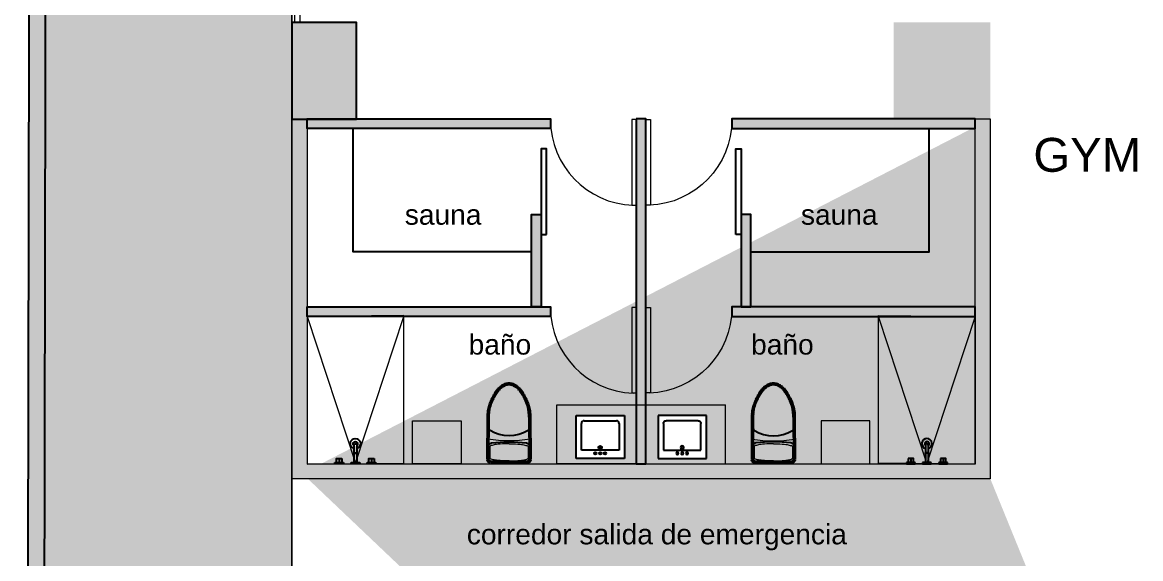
# Model space of a CAD drawing. Header units: metres. Extents: x -598 to 357, y -242 to 574.
# Drawn here: x -308.41 to -298, y 77.52 to 82.51 of the extents above; entities that cross this region are included whole.
import ezdxf

# ---------------------------------------------------------------- set-up
doc = ezdxf.new("R2010")
doc.units = ezdxf.units.M
doc.set_wipeout_variables(frame=1)
for name, color, linetype in [('000-GRADAS', 2, 'Continuous'), ('MINUSV', 7, 'Continuous'), ('Muebles fijos', 251, 'Continuous'), ('T-texto', 8, 'Continuous'), ('xref_Nivel TIPICO$0$C-cocinas', 1, 'Continuous'), ('xref_Nivel TIPICO$0$D-ducha mezcladora', 1, 'Continuous'), ('xref_Nivel TIPICO$0$H-hatch mamposteria', 8, 'Continuous'), ('xref_Nivel TIPICO$0$H-hatch tablayeso', 9, 'Continuous'), ('xref_Nivel TIPICO$0$M-muro tablayeso', 4, 'Continuous')]:
    doc.layers.add(name, color=color, linetype=linetype)
for name, color, linetype, lineweight in [('A-DOOR', 1, 'Continuous', 18), ('Muro Mamspoteria', 5, 'Continuous', 9), ('P-SANR-FIXT', 251, 'Continuous', 18), ('PARQUEOS', 252, 'Continuous', 0), ('xref_Nivel TIPICO$0$P-puerta', 1, 'Continuous', 18)]:
    doc.layers.add(name, color=color, linetype=linetype, lineweight=lineweight)
doc.styles.get("Standard").update_dxf_attribs({"font": 'arial.ttf'})

# ---------------------------------------------------------------- blocks, each defined once
blk = doc.blocks.new('Familia Puertas - P-7-13066183-AMUEBLADAS N8 _18_34')
at = {"layer": 'A-DOOR'}
for p, q in [((-0.449, 1), (-0.5, 1)), ((-0.5, 1), (-0.5, 0)), ((-0.449, 0), (-0.449, 1)), ((-0.5, 0), (-0.449, 0))]:
    blk.add_line(p, q, dxfattribs=at)
at = {"layer": 'A-DOOR', "color": 8, "true_color": 0x808080}
blk.add_arc((-0.497, 0.001), 1.002, 359.9645, 87.9854, dxfattribs=at)
blk = doc.blocks.new('columna')
at = {"true_color": 0x939598}
h = blk.add_hatch(color=252, dxfattribs=at)
h.dxf.hatch_style = 1
h.paths.add_polyline_path([(154.747, 259.896), (155.647, 259.896), (155.647, 259.296), (154.747, 259.296)])
at = {"color": 252, "true_color": 0x939598}
blk.add_lwpolyline([(154.747, 259.896), (155.647, 259.896), (155.647, 259.296), (154.747, 259.296), (154.747, 259.896)], dxfattribs=at)
blk = doc.blocks.new('*U304')
at = {"layer": 'xref_Nivel TIPICO$0$H-hatch tablayeso', "transparency": 33554559}
h = blk.add_hatch(color=256, dxfattribs=at)
h.dxf.hatch_style = 1
h.paths.add_polyline_path([(0, 90), (0, 0), (3210, 0), (3210, 90)])
at = {"layer": 'xref_Nivel TIPICO$0$M-muro tablayeso'}
blk.add_lwpolyline([(3210, 0), (0, 0), (0, 90), (3210, 90), (3210, 0)], dxfattribs=at)
blk = doc.blocks.new('*U305')
at = {"layer": 'xref_Nivel TIPICO$0$H-hatch tablayeso', "transparency": 33554559}
h = blk.add_hatch(color=256, dxfattribs=at)
h.dxf.hatch_style = 1
h.paths.add_polyline_path([(0, 90), (0, 0), (2265, 0), (2265, 90)])
at = {"layer": 'xref_Nivel TIPICO$0$M-muro tablayeso'}
blk.add_lwpolyline([(2265, 0), (0, 0), (0, 90), (2265, 90), (2265, 0)], dxfattribs=at)
blk = doc.blocks.new('L3')
blk.add_wipeout([(24.58, 24.077), (25.03, 24.077), (25.03, 23.677), (24.58, 23.677)]).dxf.layer = 'Muebles fijos'
at = {"layer": 'Muebles fijos'}
for p, q in [((24.58, 24.077), (25.03, 24.077)), ((24.58, 23.677), (24.58, 24.077)), ((24.655, 24.077), (24.955, 24.077)), ((25.03, 24.077), (25.03, 23.677)), ((24.58, 23.752), (24.58, 24.002)), ((24.63, 23.752), (24.63, 24.002)), ((24.63, 23.752), (24.63, 24.002)), ((24.655, 24.027), (24.955, 24.027)), ((24.655, 24.027), (24.955, 24.027)), ((24.98, 24.002), (24.98, 23.752)), ((24.98, 24.002), (24.98, 23.752)), ((25.03, 24.002), (25.03, 23.677)), ((24.98, 23.752), (24.63, 23.752)), ((24.98, 23.752), (24.883, 23.752)), ((25.03, 23.677), (24.58, 23.677)), ((25.03, 23.677), (24.58, 23.677))]:
    blk.add_line(p, q, dxfattribs=at)
for centre, radius in [((24.759, 23.725), 0.0111), ((24.805, 23.777), 0.0161), ((24.805, 23.777), 0.0111), ((24.805, 23.725), 0.0111), ((24.85, 23.725), 0.0111)]:
    blk.add_circle(centre, radius, dxfattribs=at)
for centre, start, end in [((24.655, 24.002), 90, 180), ((24.655, 24.002), 90, 180), ((24.955, 24.002), 0, 90), ((24.955, 24.002), 0, 90)]:
    blk.add_arc(centre, 0.025, start, end, dxfattribs=at)
blk = doc.blocks.new('Toilet_Oval_17859 - MO- Inodoro-439146-NIVEL TIPICO 5 - 7  - AMOBLADO')
at = {"layer": 'P-SANR-FIXT', "lineweight": 50}
for p, q in [((-0.196, 0.463), (-0.194, 0.062)), ((0.194, 0.062), (0.196, 0.463))]:
    blk.add_line(p, q, dxfattribs=at)
at = {"layer": 'P-SANR-FIXT'}
for p, q in [((-0.179, 0.345), (-0.179, 0.451)), ((0.179, 0.345), (0.179, 0.451))]:
    blk.add_line(p, q, dxfattribs=at)
at = {"layer": 'P-SANR-FIXT', "lineweight": 25}
for p, q in [((-0.189, 0.171), (-0.188, 0.093)), ((0.189, 0.171), (0.188, 0.093))]:
    blk.add_line(p, q, dxfattribs=at)
at = {"layer": 'P-SANR-FIXT', "lineweight": 50}
for centre, radius, start, end in [((-0.171, 0.463), 0.0254, 90, 180), ((0, -1.924), 2.418, 90, 94.0453), ((0, -1.924), 2.418, 85.9547, 90), ((0.171, 0.463), 0.0254, 360, 90)]:
    blk.add_arc(centre, radius, start, end, dxfattribs=at)
at = {"layer": 'P-SANR-FIXT', "lineweight": 25}
for centre, radius, start, end in [((-0.158, 0.348), 0.0381, 180, 262.1046), ((0.158, 0.348), 0.0381, 277.8954, 0), ((0, -0.09), 0.334, 58.0304, 121.9696), ((0, 1.487), 1.188, 262.1046, 277.8954), ((-0.163, 0.171), 0.0261, 122.4497, 180.2256), ((0.163, 0.171), 0.0261, 359.7744, 57.5503)]:
    blk.add_arc(centre, radius, start, end, dxfattribs=at)
at = {"layer": 'P-SANR-FIXT'}
blk.add_arc((0, -0.82), 1.112, 79.8479, 100.1521, dxfattribs=at)
for points in [[(0, 0.477), (-0.048, 0.477), (-0.104, 0.473), (-0.143, 0.468), (-0.165, 0.461), (-0.174, 0.458), (-0.179, 0.453), (-0.179, 0.451)], [(0, 0.477), (0.048, 0.477), (0.104, 0.473), (0.143, 0.468), (0.165, 0.461), (0.174, 0.458), (0.179, 0.453), (0.179, 0.451)], [(0, 0.318), (-0.048, 0.318), (-0.104, 0.323), (-0.143, 0.328), (-0.165, 0.335), (-0.174, 0.338), (-0.179, 0.343), (-0.179, 0.345)], [(0, 0.318), (0.048, 0.318), (0.104, 0.323), (0.143, 0.328), (0.165, 0.335), (0.174, 0.338), (0.179, 0.343), (0.179, 0.345)]]:
    blk.add_open_spline(points, degree=3, knots=[0, 0, 0, 0, 0.1566407, 0.2861825, 0.3655305, 0.4088071, 0.4283279, 0.4283279, 0.4283279, 0.4283279], dxfattribs=at)
at = {"layer": 'P-SANR-FIXT', "lineweight": 50}
for points, knots in [([(-0.194, 0.062), (-0.194, 0.05), (-0.192, 0.028), (-0.189, 0.004), (-0.186, -0.014), (-0.183, -0.026), (-0.179, -0.037), (-0.176, -0.048), (-0.172, -0.058), (-0.169, -0.067), (-0.165, -0.076), (-0.161, -0.084), (-0.158, -0.092), (-0.153, -0.101), (-0.147, -0.112), (-0.141, -0.124), (-0.133, -0.139), (-0.125, -0.152), (-0.117, -0.164), (-0.111, -0.173), (-0.104, -0.182), (-0.096, -0.191), (-0.088, -0.199), (-0.078, -0.208), (-0.068, -0.216), (-0.058, -0.222), (-0.052, -0.225), (-0.048, -0.227), (-0.045, -0.229), (-0.043, -0.23), (-0.04, -0.231), (-0.038, -0.232), (-0.036, -0.233), (-0.034, -0.234), (-0.031, -0.235), (-0.028, -0.236), (-0.024, -0.237), (-0.02, -0.237), (-0.016, -0.238), (-0.009, -0.239), (-0.004, -0.24), (0, -0.24)], [0, 0, 0, 0, 0.041667, 0.083333, 0.104167, 0.125, 0.145833, 0.166667, 0.1875, 0.208333, 0.229167, 0.25, 0.270833, 0.291667, 0.333333, 0.375, 0.416667, 0.5, 0.541667, 0.583333, 0.625, 0.666667, 0.708333, 0.75, 0.791667, 0.833333, 0.854167, 0.864583, 0.875, 0.885417, 0.895833, 0.90625, 0.911458, 0.916667, 0.927083, 0.9375, 0.947917, 0.958333, 0.96875, 0.979167, 1, 1, 1, 1]), ([(0, -0.24), (0.004, -0.24), (0.009, -0.239), (0.016, -0.238), (0.02, -0.237), (0.024, -0.237), (0.028, -0.236), (0.031, -0.235), (0.034, -0.234), (0.037, -0.233), (0.04, -0.231), (0.043, -0.23), (0.045, -0.229), (0.048, -0.227), (0.052, -0.225), (0.058, -0.222), (0.068, -0.216), (0.078, -0.208), (0.088, -0.199), (0.096, -0.191), (0.104, -0.182), (0.111, -0.173), (0.117, -0.164), (0.125, -0.152), (0.133, -0.139), (0.141, -0.124), (0.147, -0.112), (0.153, -0.101), (0.158, -0.092), (0.161, -0.084), (0.165, -0.076), (0.169, -0.067), (0.172, -0.058), (0.176, -0.048), (0.179, -0.037), (0.183, -0.026), (0.186, -0.014), (0.189, 0.004), (0.192, 0.028), (0.194, 0.05), (0.194, 0.062)], [0, 0, 0, 0, 0.020833, 0.03125, 0.041667, 0.052083, 0.0625, 0.072917, 0.083333, 0.09375, 0.104167, 0.114583, 0.125, 0.135417, 0.145833, 0.166667, 0.208333, 0.25, 0.291667, 0.333333, 0.375, 0.416667, 0.458333, 0.5, 0.583333, 0.625, 0.666667, 0.708333, 0.729167, 0.75, 0.770833, 0.791667, 0.8125, 0.833333, 0.854167, 0.875, 0.895833, 0.916667, 0.958333, 1, 1, 1, 1])]:
    blk.add_open_spline(points, degree=3, knots=knots, dxfattribs=at)
at = {"layer": 'P-SANR-FIXT', "lineweight": 25}
for points in [[(-0.188, 0.093), (-0.184, 0.032), (-0.178, -0.02), (-0.155, -0.081), (-0.133, -0.124), (-0.114, -0.156), (-0.094, -0.185), (-0.066, -0.209), (-0.05, -0.22), (-0.018, -0.234), (0, -0.234)], [(0.188, 0.093), (0.184, 0.032), (0.178, -0.02), (0.155, -0.081), (0.133, -0.124), (0.114, -0.156), (0.094, -0.185), (0.066, -0.209), (0.05, -0.22), (0.018, -0.234), (0, -0.234)]]:
    blk.add_open_spline(points, degree=3, knots=[0, 0, 0, 0, 0.19509, 0.375915, 0.540569, 0.672678, 0.792703, 0.893059, 0.993012, 1.071971, 1.071971, 1.071971, 1.071971], dxfattribs=at)
blk = doc.blocks.new('xref_Nivel TIPICO$0$MU12')
at = {"layer": 'xref_Nivel TIPICO$0$D-ducha mezcladora'}
for p, q in [((-0.19, 0), (-0.19, -0.01)), ((-0.11, 0), (-0.19, 0)), ((-0.11, -0.01), (-0.11, 0)), ((0.04, 0), (-0.04, 0)), ((-0.04, 0), (-0.04, -0.01)), ((0.04, -0.01), (0.04, 0)), ((0.19, 0), (0.11, 0)), ((0.11, 0), (0.11, -0.01)), ((0.19, -0.01), (0.19, 0)), ((-0.19, -0.01), (-0.11, -0.01)), ((-0.15, -0.05), (-0.15, -0.01)), ((-0.04, -0.01), (0.04, -0.01)), ((0.11, -0.01), (0.19, -0.01)), ((0.15, -0.05), (0.15, -0.01))]:
    blk.add_line(p, q, dxfattribs=at)
at = {"layer": 'xref_Nivel TIPICO$0$D-ducha mezcladora', "linetype": 'ByBlock'}
for p, q in [((-0.018, -0.097), (0.018, -0.097)), ((-0.018, -0.102), (-0.018, -0.097)), ((-0.018, -0.102), (0.018, -0.102)), ((-0.013, -0.097), (-0.013, -0.01)), ((-0.013, -0.177), (-0.013, -0.102)), ((0.013, -0.097), (0.013, -0.01)), ((0.013, -0.178), (0.013, -0.102)), ((0.018, -0.102), (0.018, -0.097))]:
    blk.add_line(p, q, dxfattribs=at)
at = {"layer": 'xref_Nivel TIPICO$0$D-ducha mezcladora'}
for points in [[(-0.175, -0.01), (-0.175, -0.05), (-0.125, -0.05)], [(-0.125, -0.05), (-0.125, -0.01)], [(0.125, -0.01), (0.125, -0.05), (0.175, -0.05)], [(0.175, -0.05), (0.175, -0.01)]]:
    blk.add_lwpolyline(points, dxfattribs=at)
for centre, radius, start, end in [((0, -0.187), 0.0468, 104.9774, 73.9708), ((-0.001, -0.185), 0.0211, 122.5516, 49.7391), ((0, -0.173), 0.0133, 196.9135, 337.7151)]:
    blk.add_arc(centre, radius, start, end, dxfattribs=at)
blk = doc.blocks.new('*U306')
at = {"layer": 'xref_Nivel TIPICO$0$H-hatch tablayeso', "transparency": 33554559}
h = blk.add_hatch(color=256, dxfattribs=at)
h.dxf.hatch_style = 1
h.paths.add_polyline_path([(0, 90), (0, 0), (2265, 0), (2265, 90)])
at = {"layer": 'xref_Nivel TIPICO$0$M-muro tablayeso'}
blk.add_lwpolyline([(2265, 0), (0, 0), (0, 90), (2265, 90), (2265, 0)], dxfattribs=at)
blk = doc.blocks.new('*U303')
at = {"layer": 'xref_Nivel TIPICO$0$H-hatch tablayeso', "transparency": 33554559}
h = blk.add_hatch(color=256, dxfattribs=at)
h.dxf.hatch_style = 1
h.paths.add_polyline_path([(0, 90), (0, 0), (860, 0), (860, 90)])
at = {"layer": 'xref_Nivel TIPICO$0$M-muro tablayeso'}
blk.add_lwpolyline([(860, 0), (0, 0), (0, 90), (860, 90), (860, 0)], dxfattribs=at)

msp = doc.modelspace()

# ---------------------------------------------------------------- hatches: boundary and pattern name
at = {"true_color": 0x939598}
h = msp.add_hatch(color=252, dxfattribs=at)
h.dxf.hatch_style = 1
h.paths.add_polyline_path([(-299.404, 82.51), (-300.304, 82.51), (-300.304, 81.61), (-299.404, 81.61)])
at = {"layer": 'PARQUEOS', "true_color": 0xafd9aa, "transparency": 33554495}
h = msp.add_hatch(color=9, dxfattribs=at)
h.dxf.hatch_style = 1
h.paths.add_polyline_path([(-305.904, 88.385), (-308.19, 88.382), (-308.262, 48.215), (-305.904, 48.214)])
at = {"layer": 'xref_Nivel TIPICO$0$H-hatch mamposteria', "transparency": 33554585}
h = msp.add_hatch(color=256, dxfattribs=at)
h.dxf.hatch_style = 1
h.paths.add_polyline_path([(-288.344, 89.058), (-295.505, 89.017), (-298.192, 89.025), (-298.425, 89.044), (-298.776, 89.051), (-303.522, 89.056), (-306.283, 89.065), (-308.339, 89.058), (-308.414, 47.536), (-308.264, 47.536), (-308.189, 88.909), (-306.283, 88.915), (-303.523, 88.906), (-300.304, 88.903), (-300.304, 88.974), (-299.404, 88.974), (-299.404, 88.902), (-298.777, 88.901), (-298.433, 88.894), (-298.198, 88.875), (-295.505, 88.867), (-292.312, 88.885), (-292.312, 88.947), (-291.412, 88.947), (-291.412, 88.891), (-288.495, 88.908), (-288.575, 58.351), (-288.425, 58.351)])
h = msp.add_hatch(color=256, dxfattribs=at)
h.dxf.hatch_style = 1
h.paths.add_polyline_path([(-292.615, 73.189), (-296.314, 73.189), (-296.314, 73.329), (-292.615, 73.329)], flags=17)
h.paths.add_polyline_path([(-295.576, 81.817), (-295.576, 81.677), (-297.904, 81.677), (-297.904, 81.817)])
h.paths.add_polyline_path([(-292.825, 65.698), (-292.547, 65.699), (-292.544, 65.499), (-292.843, 65.498), (-292.843, 65.528), (-292.863, 65.528)], flags=16)
h.paths.add_polyline_path([(-291.451, 64.799), (-291.651, 64.799)], flags=16)
edge = h.paths.add_edge_path()
edge.add_line((-292.544, 65.699), (-292.544, 65.499))
edge.add_line((-291.444, 64.799), (-291.444, 63.049))
edge.add_line((-291.444, 63.049), (-294.404, 63.049))
edge.add_line((-294.404, 63.049), (-294.404, 65.698))
edge.add_line((-294.404, 65.698), (-293.922, 65.698))
edge.add_line((-294.254, 69.909), (-294.255, 69.909))
edge.add_line((-293.904, 65.498), (-293.904, 65.528))
edge.add_line((-293.904, 65.528), (-293.886, 65.528))
edge.add_line((-293.886, 65.528), (-293.922, 65.698))
edge.add_line((-294.204, 65.499), (-293.904, 65.499))
edge.add_line((-291.651, 64.799), (-291.651, 63.249))
edge.add_line((-291.651, 63.249), (-294.204, 63.249))
edge.add_line((-294.204, 63.249), (-294.204, 65.499))
edge.add_line((-299.404, 78.26), (-305.904, 78.26))
edge.add_line((-299.404, 81.61), (-299.404, 78.26))
edge.add_line((-299.544, 81.61), (-299.404, 81.61))
edge.add_line((-299.544, 81.61), (-299.544, 78.4))
edge.add_line((-299.544, 78.4), (-305.904, 78.4))
h.paths.add_polyline_path([(-291.644, 71.789), (-291.644, 70.049), (-294.255, 70.049), (-294.254, 67.549), (-293.657, 67.549), (-293.621, 67.719), (-293.639, 67.719), (-293.639, 67.749), (-294.054, 67.749), (-294.054, 69.849), (-291.651, 69.849), (-291.651, 67.749), (-292.578, 67.749), (-292.578, 67.719), (-292.598, 67.719), (-292.56, 67.549), (-291.584, 67.549), (-291.584, 66.499), (-291.444, 66.499), (-291.444, 68.199), (-288.549, 68.199), (-288.549, 68.399), (-291.444, 68.399), (-291.444, 70.049), (-291.444, 71.789)])
h.paths.add_polyline_path([(-290.389, 73.329), (-290.389, 73.189), (-288.536, 73.189), (-288.536, 73.329), (-291.415, 73.329), (-291.415, 73.264), (-291.365, 73.263), (-291.364, 73.329), (-290.417, 73.329)])
h = msp.add_hatch(color=256, dxfattribs=at)
h.dxf.hatch_style = 1
h.paths.add_polyline_path([(-305.904, 81.61), (-305.764, 81.61), (-305.764, 78.4), (-299.544, 78.4), (-299.544, 81.61), (-299.404, 81.61), (-299.404, 78.26), (-305.904, 78.26)])

# ---------------------------------------------------------------- linework, layer by layer
at = {"layer": '000-GRADAS', "color": 5}
msp.add_lwpolyline([(-288.575, 58.351), (-288.495, 88.908), (-295.505, 88.867), (-298.198, 88.875), (-298.433, 88.894), (-298.777, 88.901), (-303.523, 88.906), (-306.283, 88.915), (-308.189, 88.909), (-308.264, 47.536), (-308.414, 47.536), (-308.339, 89.058), (-306.283, 89.065), (-303.522, 89.056), (-298.776, 89.051), (-298.425, 89.044), (-298.192, 89.025), (-295.505, 89.017), (-288.344, 89.058), (-288.425, 58.351)], dxfattribs=at)
at = {"layer": 'Muro Mamspoteria'}
msp.add_lwpolyline([(-305.904, 81.61), (-305.764, 81.61), (-305.764, 78.4), (-299.544, 78.4), (-299.544, 81.61), (-299.404, 81.61), (-299.404, 78.26), (-305.904, 78.26), (-305.904, 81.61)], dxfattribs=at)
at = {"layer": 'P-SANR-FIXT'}
for points in [[(-304.864, 78.405), (-304.864, 79.78), (-305.764, 79.77), (-305.764, 78.395)], [(-300.444, 78.405), (-300.444, 79.78), (-299.544, 79.77), (-299.544, 78.395)]]:
    msp.add_lwpolyline(points, close=True, dxfattribs=at)
for points in [[(-305.764, 79.77), (-305.314, 78.405), (-304.864, 79.77)], [(-299.544, 79.77), (-299.994, 78.405), (-300.444, 79.77)], [(-304.329, 78.4), (-304.783, 78.4), (-304.783, 78.8), (-304.329, 78.8), (-304.329, 78.4)], [(-300.978, 78.4), (-300.524, 78.4), (-300.524, 78.8), (-300.978, 78.8), (-300.978, 78.4)]]:
    msp.add_lwpolyline(points, dxfattribs=at)
at = {"layer": 'PARQUEOS'}
msp.add_lwpolyline([(-291.364, 73.329), (-291.415, 73.329), (-291.415, 89.041), (-305.904, 89.041), (-305.904, 48.835)], dxfattribs=at)
at = {"layer": 'PARQUEOS', "color": 3, "transparency": 33554572}
msp.add_lwpolyline([(-305.936, 88.385), (-308.19, 88.382), (-308.262, 48.215), (-305.904, 48.214), (-305.904, 88.385)], dxfattribs=at)
at = {"layer": 'xref_Nivel TIPICO$0$C-cocinas'}
for points in [[(-303.674, 80.374), (-305.334, 80.374), (-305.334, 81.52)], [(-301.633, 80.374), (-299.974, 80.374), (-299.974, 81.52)], [(-303.534, 80.533), (-303.534, 81.333), (-303.584, 81.333), (-303.584, 80.533), (-303.534, 80.533)], [(-301.773, 80.533), (-301.773, 81.333), (-301.723, 81.333), (-301.723, 80.533), (-301.773, 80.533)]]:
    msp.add_lwpolyline(points, dxfattribs=at)
at = {"layer": 'xref_Nivel TIPICO$0$P-puerta'}
msp.add_lwpolyline([(-305.831, 85.478), (-305.831, 82.51), (-305.876, 82.51), (-305.876, 84.019), (-305.831, 84.019)], dxfattribs=at)

# ---------------------------------------------------------------- block references
at = {"layer": 'MINUSV', "xscale": -1, "rotation": 270}
msp.add_blockref('columna', (-565.2, -73.138), dxfattribs=at)
at = {"layer": 'Muro Mamspoteria', "lineweight": 0, "yscale": 0.7960678973457521, "zscale": 0.7960678973457521, "rotation": 180}
for p, xscale in [((-303.097, 81.605), 0.7960678973457521), ((-302.211, 81.605), -0.7960678973457521), ((-303.097, 79.855), 0.7960678973457521), ((-302.211, 79.855), -0.7960678973457521)]:
    msp.add_blockref('Familia Puertas - P-7-13066183-AMUEBLADAS N8 _18_34', p, dxfattribs=dict(at, xscale=xscale))
at = {"layer": 'P-SANR-FIXT', "xscale": -1, "rotation": 180}
msp.add_blockref('Toilet_Oval_17859 - MO- Inodoro-439146-NIVEL TIPICO 5 - 7  - AMOBLADO', (-303.884, 78.904), dxfattribs=at)
at = {"layer": 'P-SANR-FIXT', "rotation": 180}
msp.add_blockref('Toilet_Oval_17859 - MO- Inodoro-439146-NIVEL TIPICO 5 - 7  - AMOBLADO', (-301.423, 78.904), dxfattribs=at)
at = {"layer": 'xref_Nivel TIPICO$0$D-ducha mezcladora', "xscale": -1, "rotation": 180}
msp.add_blockref('xref_Nivel TIPICO$0$MU12', (-305.314, 78.4), dxfattribs=at)
at = {"layer": 'xref_Nivel TIPICO$0$D-ducha mezcladora', "rotation": 180}
msp.add_blockref('xref_Nivel TIPICO$0$MU12', (-299.994, 78.4), dxfattribs=at)
at = {"layer": 'xref_Nivel TIPICO$0$M-muro tablayeso', "yscale": 0.001, "zscale": 0.001}
for name, p, xscale in [('*U306', (-305.764, 81.52), 0.001), ('*U306', (-299.544, 81.52), -0.001), ('*U305', (-305.764, 79.77), 0.001), ('*U305', (-299.544, 79.77), -0.001)]:
    msp.add_blockref(name, p, dxfattribs=dict(at, xscale=xscale))
for name, p, xscale, rotation in [('*U304', (-302.699, 78.4), -0.001, 270), ('*U303', (-303.584, 79.86), 0.001, 90.00000000000001), ('*U303', (-301.723, 79.86), -0.001, 270)]:
    msp.add_blockref(name, p, dxfattribs=dict(at, xscale=xscale, rotation=rotation))

# ---------------------------------------------------------------- texts
at = {"layer": 'T-texto'}
for s, width, insert, char_height, attachment_point in [('GYM', 1.95641, (-298, 81.114), 0.3153, 9), ('sauna', 0.1875, (-304.854, 80.813), 0.1875, 1), ('sauna', 0.1875, (-300.453, 80.813), 0.1875, 3), ('baño', 0.12606, (-304.26, 79.604), 0.1875, 1), ('baño', 0.12606, (-301.048, 79.604), 0.1875, 3), ('corredor salida de emergencia', 4.48238, (-300.739, 77.837), 0.1875, 3)]:
    msp.add_mtext_dynamic_manual_height_columns(s, width=width, gutter_width=0.938, heights=[0], dxfattribs=dict(at, insert=insert, char_height=char_height, attachment_point=attachment_point))

# ---------------------------------------------------------------- next in the draw order: block references
at = {"layer": 'Muebles fijos'}
msp.add_blockref('L3', (-327.84, 54.773), dxfattribs=at)
at = {"layer": 'Muebles fijos', "xscale": -1}
msp.add_blockref('L3', (-277.467, 54.773), dxfattribs=at)

# ---------------------------------------------------------------- next in the draw order: linework, layer by layer
at = {"layer": 'P-SANR-FIXT'}
for points in [[(-302.699, 78.4), (-303.439, 78.4), (-303.439, 78.95), (-301.868, 78.95)], [(-302.609, 78.4), (-301.868, 78.4), (-301.868, 78.95)]]:
    msp.add_lwpolyline(points, dxfattribs=at)

doc.saveas('drawing.dxf')
